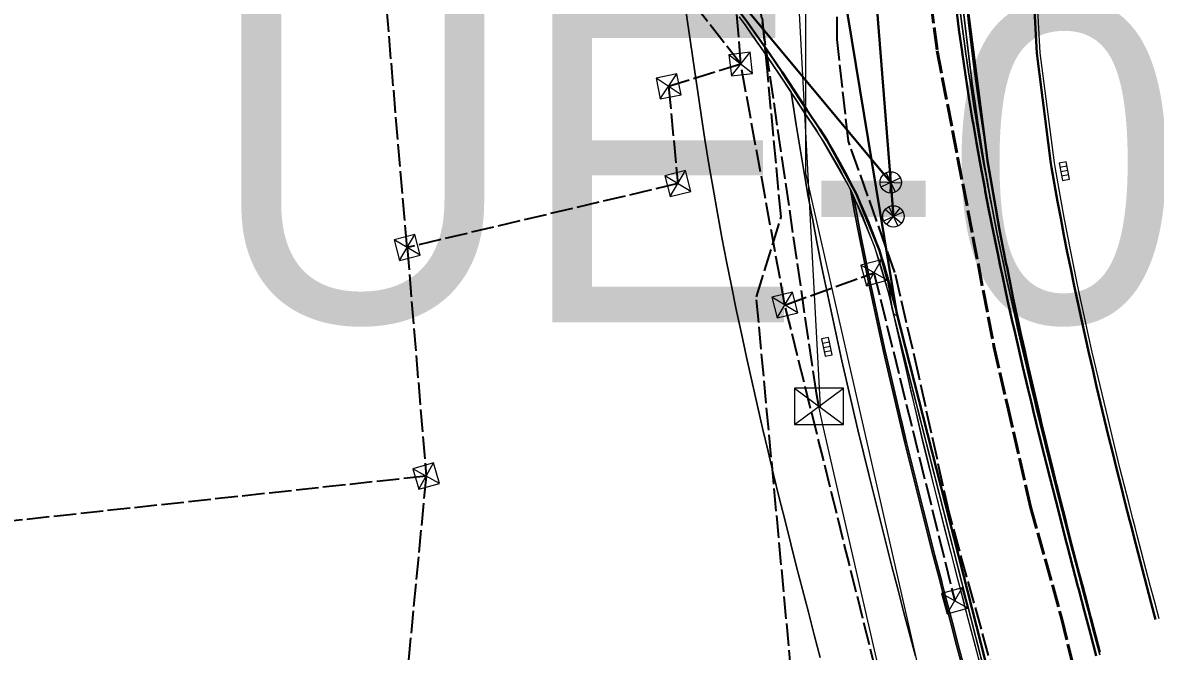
# Model space of a CAD drawing. Header units: metres. Extents: x 105014 to 106600, y 111320 to 118425.
# Drawn here: x 105288.6 to 105352.4, y 112832.4 to 112867.8 of the extents above; entities that cross this region are included whole.
import ezdxf
from ezdxf.enums import TextEntityAlignment as Align

# ---------------------------------------------------------------- set-up
doc = ezdxf.new("R2010")
doc.units = ezdxf.units.M
doc.linetypes.add('DASHED', pattern=[1.524, 1.27, -0.254])
for name, color, linetype, lineweight in [('10-PAV-CALZADA-BRT', 12, 'CONTINUOUS', 30), ('10-PAV-CALZADA-MIXTA', 8, 'CONTINUOUS', 30), ('10-PAV-CICLORUTA', 76, 'CONTINUOUS', 18), ('10-PAV-SARDINEL', 252, 'CONTINUOUS', 13), ('20-EP-ZONA-DURA', 253, 'CONTINUOUS', 13), ('20-EP-ZONA-VERDE', 84, 'CONTINUOUS', 13), ('30-RED-ENEL-NODOS', 11, 'CONTINUOUS', 13), ('30-RED-ENEL-PROY', 1, 'DASHED', 25), ('30-RED-ETB-CAMARA', 151, 'CONTINUOUS', 13), ('30-RED-ETB-EXIST', 145, 'CONTINUOUS', 13), ('30-RED-ETB-PROY', 5, 'DASHED', 25), ('30-RED-VANTI-PROY', 2, 'DASHED', 25), ('35-RH-ACUE-MATRIZ-PJ', 150, 'DASHED', 40), ('35-RH-ACUE-MENOR-EXIST', 151, 'CONTINUOUS', 13), ('35-RH-ACUE-MENOR-PROY', 5, 'DASHED', 25), ('35-RH-PLUV-COLECTOR', 96, 'CONTINUOUS', 30), ('35-RH-PLUV-NODOS', 94, 'CONTINUOUS', 13), ('40-ROT-UE', 7, 'CONTINUOUS', 25)]:
    doc.layers.add(name, color=color, linetype=linetype, lineweight=lineweight)

# ---------------------------------------------------------------- blocks, each defined once
blk = doc.blocks.new('CAM_ETB_T_13')
for p, q in [((-1.375, -1.025), (1.375, 1.025)), ((-1.375, 1.025), (1.375, -1.025))]:
    blk.add_line(p, q)
blk.add_lwpolyline([(-1.375, -1.025), (1.375, -1.025), (1.375, 1.025), (-1.375, 1.025)], close=True)
blk = doc.blocks.new('CAJA_ENEL')
for p, q in [((-0.6, -0.6), (0.6, 0.6)), ((-0.6, 0.6), (0.6, -0.6))]:
    blk.add_line(p, q)
blk.add_lwpolyline([(-0.6, -0.6), (0.6, -0.6), (0.6, 0.6), (-0.6, 0.6)], close=True)
blk = doc.blocks.new('POZO_PLUV')
for p, q in [((-0.42, -0.42), (0.42, 0.42)), ((-0.42, 0.42), (0.42, -0.42))]:
    blk.add_line(p, q)
blk.add_circle((0, 0), 0.6)
blk = doc.blocks.new('SUMIDERO')
for p, q in [((-0.25, -0.2), (-0.25, 0.2)), ((0, -0.2), (0, 0.2)), ((0.25, -0.2), (0.25, 0.2))]:
    blk.add_line(p, q)
blk.add_lwpolyline([(-0.5, -0.2), (0.5, -0.2), (0.5, 0.2), (-0.5, 0.2)], close=True)

msp = doc.modelspace()

# ---------------------------------------------------------------- linework, layer by layer
at = {"layer": '10-PAV-CALZADA-BRT'}
for points in [[(105345.3685, 112872.3532), (105345.7065, 112866.106), (105346.5089, 112859.9013), (105346.5473, 112859.6727), (105346.7129, 112858.7193), (105346.8839, 112857.7667), (105347.0605, 112856.8153), (105347.2421, 112855.8647), (105347.4287, 112854.9151), (105347.6201, 112853.9665), (105347.8161, 112853.0187), (105348.0165, 112852.0721), (105348.2211, 112851.1261), (105348.4297, 112850.1813), (105348.6421, 112849.2371), (105348.8581, 112848.2937), (105349.0775, 112847.3511), (105349.3001, 112846.4095), (105349.5259, 112845.4683), (105349.7543, 112844.5279), (105349.9855, 112843.5883), (105350.2191, 112842.6491), (105350.4551, 112841.7105), (105350.6931, 112840.7725), (105350.9329, 112839.8351), (105351.0537, 112839.3665), (105351.1745, 112838.8979), (105351.4175, 112837.9611), (105351.6619, 112837.0247), (105351.9075, 112836.0887), (105352.1539, 112835.1529), (105352.4011, 112834.2173)], [(105349.2666, 112832.3845), (105349.0185, 112833.3212), (105348.7704, 112834.2588), (105348.7374, 112834.3837), (105348.5229, 112835.1992), (105348.276, 112836.139), (105348.2267, 112836.3269), (105348.0305, 112837.0798), (105347.7863, 112838.0216), (105347.5432, 112838.9646), (105347.3875, 112839.5713), (105347.3015, 112839.9086), (105347.0616, 112840.8538), (105346.8238, 112841.8001), (105346.7292, 112842.1789), (105346.5882, 112842.7478), (105346.3548, 112843.6968), (105346.1238, 112844.647), (105345.9624, 112845.3181), (105345.8955, 112845.5988), (105345.6702, 112846.5517), (105345.4481, 112847.5064), (105345.3162, 112848.0797), (105345.2292, 112848.4624), (105345.0138, 112849.42), (105344.802, 112850.3791), (105344.6258, 112851.1921), (105344.5941, 112851.3398), (105344.3905, 112852.302), (105344.191, 112853.2659), (105344.0348, 112854.0381), (105343.9963, 112854.2316), (105343.8064, 112855.1988), (105343.6212, 112856.1676), (105343.4409, 112857.1381), (105343.4385, 112857.1513), (105343.2663, 112858.1104), (105343.0973, 112859.0843), (105342.9346, 112860.0545), (105342.9337, 112860.0599), (105341.5297, 112870.958)]]:
    msp.add_lwpolyline(points, dxfattribs=at)
at = {"layer": '10-PAV-CALZADA-MIXTA'}
for points in [[(105334.1546, 112873.8212), (105337.8177, 112851.5574), (105337.7897, 112851.6835), (105336.8631, 112854.9969), (105335.5633, 112858.1824), (105333.9073, 112861.1981), (105333.5039, 112861.8247), (105332.7735, 112862.9287), (105331.3705, 112865.0381), (105330.6611, 112866.0873), (105329.4521, 112867.8179), (105328.4537, 112869.1801)], [(105384.8423, 112673.0919), (105374.5137, 112711.9853), (105368.9031, 112733.1131), (105365.9173, 112744.3563), (105365.6806, 112745.2479), (105360.3011, 112765.5049), (105359.2122, 112769.6053), (105351.6076, 112798.2411), (105349.2969, 112806.9424), (105349.2072, 112807.2803), (105346.9011, 112815.964), (105346.3181, 112818.1594), (105337.8211, 112851.5387), (105337.8177, 112851.5574), (105334.1546, 112873.8212)], [(105341.1655, 112868.7267), (105341.329, 112867.4596), (105341.3306, 112867.4469), (105341.5044, 112866.1877), (105341.5071, 112866.1687), (105341.6944, 112864.8922), (105341.8918, 112863.617), (105342.0993, 112862.3433), (105342.1421, 112862.089), (105342.3163, 112861.0716), (105342.5424, 112859.8011), (105342.7777, 112858.5324), (105342.8144, 112858.3394), (105343.0213, 112857.2654), (105343.2727, 112855.9998), (105343.5319, 112854.7358), (105343.6378, 112854.2306), (105343.7982, 112853.4731), (105344.0714, 112852.2121), (105344.3512, 112850.9526), (105344.4345, 112850.5834), (105344.637, 112849.6942), (105344.9284, 112848.4372), (105345.2251, 112847.1816), (105345.4056, 112846.4286), (105345.5268, 112845.927), (105345.8331, 112844.6736), (105346.1435, 112843.4212), (105346.2548, 112842.9762), (105346.4578, 112842.1697), (105346.7754, 112840.919), (105347.0958, 112839.6692), (105347.354, 112838.6697), (105347.4188, 112838.42), (105347.7443, 112837.1714), (105348.0281, 112836.0897), (105348.0719, 112835.9232), (105348.4011, 112834.6757), (105348.7307, 112833.4282), (105349.0614, 112832.1808)]]:
    msp.add_lwpolyline(points, dxfattribs=at)
at = {"layer": '10-PAV-CICLORUTA'}
msp.add_lwpolyline([(105338.8779, 112832.1563), (105338.5453, 112833.4185), (105338.2145, 112834.6795), (105337.8849, 112835.9439), (105337.5569, 112837.2117), (105337.2309, 112838.4833), (105336.9071, 112839.7583), (105336.5861, 112841.0373), (105336.2681, 112842.3199), (105335.9537, 112843.6065), (105335.6435, 112844.8973), (105335.3375, 112846.1921), (105335.0363, 112847.4909), (105334.7403, 112848.7941), (105334.4499, 112850.1017), (105334.1657, 112851.4135), (105333.8879, 112852.7297), (105333.6171, 112854.0505), (105333.3539, 112855.3759), (105333.0983, 112856.7057), (105332.8511, 112858.0403), (105332.6125, 112859.3793), (105332.3831, 112860.7229), (105332.1635, 112862.0713), (105331.9539, 112863.4241), (105331.8827, 112863.9105), (105331.9299, 112863.8395), (105331.9299, 112863.8395), (105332.2685, 112863.3287), (105332.6065, 112862.8177), (105333.3209, 112861.7377), (105335.2195, 112858.4307), (105335.4567, 112857.1509), (105335.7093, 112855.8363), (105335.9697, 112854.5255), (105336.2377, 112853.2185), (105336.5127, 112851.9153), (105336.7943, 112850.6159), (105337.0819, 112849.3199), (105337.3755, 112848.0277), (105337.6743, 112846.7391), (105337.9781, 112845.4537), (105338.2863, 112844.1719), (105338.5987, 112842.8933), (105338.9147, 112841.6181), (105339.2341, 112840.3459), (105339.5563, 112839.0767), (105339.8811, 112837.8105), (105340.2079, 112836.5471), (105340.5365, 112835.2867), (105340.8665, 112834.0287), (105341.1981, 112832.7701), (105341.5293, 112831.5183)], dxfattribs=at)
at = {"layer": '10-PAV-SARDINEL'}
for points in [[(105349.0614, 112832.1808), (105348.7307, 112833.4282), (105348.4011, 112834.6757), (105348.0719, 112835.9232), (105348.0281, 112836.0897), (105347.7443, 112837.1714), (105347.4188, 112838.42), (105347.354, 112838.6697), (105347.0958, 112839.6692), (105346.7754, 112840.919), (105346.4578, 112842.1697), (105346.2548, 112842.9762), (105346.1435, 112843.4212), (105345.8331, 112844.6736), (105345.5268, 112845.927), (105345.4056, 112846.4286), (105345.2251, 112847.1816), (105344.9284, 112848.4372), (105344.637, 112849.6942), (105344.4345, 112850.5834), (105344.3512, 112850.9526), (105344.0714, 112852.2121), (105343.7982, 112853.4731), (105343.6378, 112854.2306), (105343.5319, 112854.7358), (105343.2727, 112855.9998), (105343.0213, 112857.2654), (105342.8144, 112858.3394), (105342.7777, 112858.5324), (105342.6589, 112859.1665), (105342.5424, 112859.8011), (105342.4282, 112860.4361), (105342.3163, 112861.0716), (105342.1421, 112862.089), (105342.0993, 112862.3433), (105341.9943, 112862.9799), (105341.8918, 112863.617), (105341.7919, 112864.2544), (105341.6944, 112864.8922), (105341.5995, 112865.5303), (105341.5071, 112866.1687), (105341.5044, 112866.1877), (105341.3306, 112867.4469), (105341.329, 112867.4596), (105341.1655, 112868.7267)], [(105341.364, 112868.7516), (105341.5274, 112867.4849), (105341.5288, 112867.4733), (105341.7025, 112866.2154), (105341.7051, 112866.1971), (105341.7974, 112865.5593), (105341.8922, 112864.922), (105341.9895, 112864.285), (105342.0894, 112863.6484), (105342.1917, 112863.0121), (105342.2966, 112862.3762), (105342.3393, 112862.1225), (105342.5134, 112861.1059), (105342.6251, 112860.4712), (105342.7392, 112859.8369), (105342.8556, 112859.2031), (105342.9743, 112858.5695), (105343.0109, 112858.377), (105343.2176, 112857.3038), (105343.4688, 112856.0394), (105343.7277, 112854.7764), (105343.8335, 112854.2718), (105343.9938, 112853.515), (105344.2668, 112852.255), (105344.5464, 112850.9963), (105344.6296, 112850.6276), (105344.8319, 112849.739), (105345.1231, 112848.4828), (105345.4197, 112847.2279), (105345.6001, 112846.4754), (105345.7212, 112845.9743), (105346.0273, 112844.7214), (105346.3376, 112843.4693), (105346.4488, 112843.0249), (105346.6517, 112842.2187), (105346.9692, 112840.9685), (105347.2895, 112839.7191), (105347.5476, 112838.7198), (105347.6124, 112838.4704), (105347.9378, 112837.2221), (105348.2216, 112836.1406), (105348.2653, 112835.9742), (105348.5945, 112834.7268), (105348.9241, 112833.4794), (105349.2547, 112832.2321)], [(105349.2547, 112832.2321), (105348.9241, 112833.4794), (105348.5945, 112834.7268), (105348.2653, 112835.9742), (105348.2216, 112836.1406), (105347.9378, 112837.2221), (105347.6124, 112838.4704), (105347.5476, 112838.7198), (105347.2895, 112839.7191), (105346.9692, 112840.9685), (105346.6517, 112842.2187), (105346.4488, 112843.0249), (105346.3376, 112843.4693), (105346.0273, 112844.7214), (105345.7212, 112845.9743), (105345.6001, 112846.4754), (105345.4197, 112847.2279), (105345.1231, 112848.4828), (105344.8319, 112849.739), (105344.6296, 112850.6276), (105344.5464, 112850.9963), (105344.2668, 112852.255), (105343.9938, 112853.515), (105343.8335, 112854.2718), (105343.7277, 112854.7764), (105343.4688, 112856.0394), (105343.2176, 112857.3038), (105343.0744, 112858.0473), (105343.0693, 112858.0757), (105342.9002, 112859.0507), (105342.7374, 112860.0215), (105342.7363, 112860.0276), (105342.5617, 112861.114), (105342.3947, 112862.2016), (105342.2352, 112863.2904), (105342.0832, 112864.3803), (105341.9389, 112865.4713), (105341.8021, 112866.5631), (105341.6728, 112867.6559), (105341.5512, 112868.7496)], [(105341.75, 112868.771), (105341.8715, 112867.6787), (105342.0006, 112866.5873), (105342.1372, 112865.4968), (105342.2814, 112864.4072), (105342.4332, 112863.3187), (105342.5925, 112862.2313), (105342.7593, 112861.145), (105342.9337, 112860.0599), (105342.9346, 112860.0545), (105343.0973, 112859.0843), (105343.2663, 112858.1104), (105343.4385, 112857.1513), (105343.4409, 112857.1381), (105343.6212, 112856.1676), (105343.8064, 112855.1988), (105343.9963, 112854.2316), (105344.0348, 112854.0381), (105344.191, 112853.2659), (105344.3905, 112852.302), (105344.5941, 112851.3398), (105344.6258, 112851.1921), (105344.802, 112850.3791), (105345.0138, 112849.42), (105345.2292, 112848.4624), (105345.3162, 112848.0797), (105345.4481, 112847.5064), (105345.6702, 112846.5517), (105345.8955, 112845.5988), (105345.9624, 112845.3181), (105346.1238, 112844.647), (105346.3548, 112843.6968), (105346.5882, 112842.7478), (105346.7292, 112842.1789), (105346.8238, 112841.8001), (105347.0616, 112840.8538), (105347.3015, 112839.9086), (105347.3875, 112839.5713), (105347.5432, 112838.9646), (105347.7863, 112838.0216), (105348.0305, 112837.0798), (105348.2267, 112836.3269), (105348.276, 112836.139), (105348.5229, 112835.1992), (105348.7374, 112834.3837), (105348.7704, 112834.2588), (105349.0185, 112833.3212), (105349.2666, 112832.3845)], [(105329.1231, 112868.2748), (105329.4521, 112867.8179), (105329.859, 112867.2438), (105330.262, 112866.6669), (105330.6611, 112866.0873), (105331.0171, 112865.5636), (105331.3705, 112865.0381), (105332.0733, 112863.9843), (105332.7735, 112862.9287), (105333.5039, 112861.8247), (105333.7075, 112861.5126), (105333.9073, 112861.1981), (105334.1533, 112860.7983), (105334.3931, 112860.3948), (105334.6265, 112859.9875), (105334.8535, 112859.5766), (105335.0741, 112859.1623), (105335.2881, 112858.7445), (105335.4956, 112858.3234), (105335.6965, 112857.8992), (105335.8907, 112857.4718), (105336.0782, 112857.0415), (105336.2589, 112856.6083), (105336.4329, 112856.1723), (105336.6, 112855.7336), (105336.7602, 112855.2924), (105336.9135, 112854.8487), (105337.0598, 112854.4027), (105337.1298, 112854.1775), (105337.817, 112851.5572), (105337.8211, 112851.5387), (105337.8557, 112851.361), (105337.8216, 112851.3574), (105337.7875, 112851.3597), (105337.7542, 112851.3677), (105337.7227, 112851.3814), (105337.6941, 112851.4001), (105337.6691, 112851.4235), (105337.6484, 112851.4509), (105337.6328, 112851.4813), (105337.6225, 112851.514), (105337.6203, 112851.5249), (105337.5947, 112851.6392), (105337.4912, 112852.0952), (105337.3809, 112852.5486), (105337.2636, 112852.9995), (105337.1391, 112853.4492), (105337.0078, 112853.8962), (105336.8693, 112854.3418), (105336.7241, 112854.7843), (105336.5716, 112855.2256), (105336.4129, 112855.663), (105336.2466, 112856.0997), (105336.0737, 112856.5327), (105335.8942, 112856.9631), (105335.7079, 112857.3905), (105335.515, 112857.815), (105335.3155, 112858.2364), (105335.1096, 112858.6543), (105334.8968, 112859.0697), (105334.6782, 112859.4804), (105334.4528, 112859.8885), (105334.2197, 112860.2951), (105333.9822, 112860.6949), (105333.7378, 112861.0921), (105333.5394, 112861.4044), (105333.3368, 112861.7149), (105332.6068, 112862.8182), (105331.9068, 112863.8735), (105331.2043, 112864.9268), (105330.8515, 112865.4516), (105330.4961, 112865.9744), (105330.0977, 112866.5529), (105329.6954, 112867.1287), (105329.2894, 112867.7017), (105328.9613, 112868.1572)], [(105359.0189, 112769.554), (105351.4143, 112798.1898), (105349.1036, 112806.8911), (105349.0139, 112807.229), (105346.7078, 112815.9127), (105346.1246, 112818.1091), (105337.6273, 112851.4894), (105337.6243, 112851.5029), (105337.6207, 112851.5231), (105337.2754, 112853.6215), (105337.817, 112851.5572), (105337.8211, 112851.5387), (105337.8557, 112851.361), (105337.8642, 112851.3694), (105346.3181, 112818.1594), (105346.9011, 112815.964), (105349.2072, 112807.2803), (105349.2969, 112806.9424), (105351.6076, 112798.2411), (105359.2122, 112769.6053)]]:
    msp.add_lwpolyline(points, dxfattribs=at)
for points in [[(105337.817, 112851.5572), (105337.1298, 112854.1775), (105337.1991, 112853.9544), (105337.3314, 112853.5041), (105337.4567, 112853.0517), (105337.5748, 112852.5974), (105337.6858, 112852.1413), (105337.7897, 112851.6835), (105337.817, 112851.5572)], [(105337.8557, 112851.361), (105337.8211, 112851.5387), (105337.8642, 112851.3694), (105337.8557, 112851.361)]]:
    msp.add_lwpolyline(points, close=True, dxfattribs=at)
at = {"layer": '20-EP-ZONA-DURA'}
for points in [[(105333.5163, 112832.0961), (105333.1837, 112833.3641), (105332.8519, 112834.6367), (105332.5213, 112835.9145), (105332.1923, 112837.1973), (105331.8653, 112838.4855), (105331.5407, 112839.7787), (105331.2187, 112841.0775), (105330.9001, 112842.3815), (105330.5851, 112843.6913), (105330.2743, 112845.0067), (105329.9681, 112846.3279), (105329.6667, 112847.6547), (105329.3707, 112848.9875), (105329.0807, 112850.3261), (105328.7969, 112851.6709), (105328.5201, 112853.0215), (105328.2503, 112854.3785), (105327.9885, 112855.7413), (105327.7347, 112857.1105), (105327.4897, 112858.4859), (105327.2541, 112859.8675), (105327.0279, 112861.2553), (105326.8121, 112862.6493), (105325.3499, 112872.6261)], [(105341.5512, 112868.7496), (105341.6728, 112867.6559), (105341.8021, 112866.5631), (105341.9389, 112865.4713), (105342.0832, 112864.3803), (105342.2352, 112863.2904), (105342.3947, 112862.2016), (105342.5617, 112861.114), (105342.7363, 112860.0276), (105342.7374, 112860.0215), (105342.9002, 112859.0507), (105342.9002, 112859.0507), (105343.0693, 112858.0757), (105343.0109, 112858.377), (105342.9743, 112858.5695), (105342.8556, 112859.2031), (105342.7392, 112859.8369), (105342.6251, 112860.4712), (105342.5134, 112861.1059), (105342.3393, 112862.1225), (105342.2966, 112862.3762), (105342.1917, 112863.0121), (105342.0894, 112863.6484), (105341.9895, 112864.285), (105341.8922, 112864.922), (105341.7974, 112865.5593), (105341.7051, 112866.1971), (105341.7025, 112866.2154), (105341.5288, 112867.4733), (105341.5274, 112867.4849), (105341.364, 112868.7516)], [(105328.9613, 112868.1572), (105329.2894, 112867.7017), (105329.6954, 112867.1287), (105330.0977, 112866.5529), (105330.4961, 112865.9744), (105330.8515, 112865.4516), (105331.2043, 112864.9268), (105331.8827, 112863.9097), (105331.9539, 112863.4241), (105332.1635, 112862.0713), (105332.3831, 112860.7229), (105332.6125, 112859.3793), (105332.8511, 112858.0403), (105333.0983, 112856.7057), (105333.3539, 112855.3759), (105333.6171, 112854.0505), (105333.8879, 112852.7297), (105334.1657, 112851.4135), (105334.4499, 112850.1017), (105334.7403, 112848.7941), (105335.0363, 112847.4909), (105335.3375, 112846.1921), (105335.6435, 112844.8973), (105335.9537, 112843.6065), (105336.2681, 112842.3199), (105336.5861, 112841.0373), (105336.9071, 112839.7583), (105337.2309, 112838.4833), (105337.5569, 112837.2117), (105337.8849, 112835.9439), (105338.2145, 112834.6795), (105338.5453, 112833.4185), (105338.8779, 112832.1563)], [(105341.5293, 112831.5183), (105341.1981, 112832.7701), (105340.8665, 112834.0287), (105340.5365, 112835.2867), (105340.2079, 112836.5471), (105339.8811, 112837.8105), (105339.5563, 112839.0767), (105339.2341, 112840.3459), (105338.9147, 112841.6181), (105338.5987, 112842.8933), (105338.2863, 112844.1719), (105337.9781, 112845.4537), (105337.6743, 112846.7391), (105337.3755, 112848.0277), (105337.0819, 112849.3199), (105336.7943, 112850.6159), (105336.5127, 112851.9153), (105336.2377, 112853.2185), (105335.9697, 112854.5255), (105335.7093, 112855.8363), (105335.4567, 112857.1509), (105335.2197, 112858.4308), (105335.3155, 112858.2364), (105335.3841, 112858.0917), (105335.3841, 112858.0917), (105335.3936, 112858.0403), (105335.3823, 112858.0667), (105335.4639, 112857.6607), (105335.5549, 112857.1693), (105335.8075, 112855.8553), (105336.0677, 112854.5453), (105336.3357, 112853.2389), (105336.6105, 112851.9363), (105336.8919, 112850.6373), (105337.1795, 112849.3419), (105337.4729, 112848.0501), (105337.7717, 112846.7619), (105338.0753, 112845.4769), (105338.087, 112845.4282), (105338.3835, 112844.1955), (105338.6957, 112842.9173), (105339.0117, 112841.6423), (105339.3309, 112840.3703), (105339.6531, 112839.1015), (105339.9779, 112837.8355), (105340.3047, 112836.5723), (105340.3408, 112836.4339), (105340.4115, 112836.1515), (105340.6333, 112835.3119), (105340.9631, 112834.0541), (105341.2949, 112832.7957), (105341.6259, 112831.5439)]]:
    msp.add_lwpolyline(points, dxfattribs=at)
msp.add_lwpolyline([(105337.7212, 112851.1207), (105346.1244, 112818.1091), (105346.0436, 112818.4135), (105341.6791, 112834.8963), (105339.5227, 112843.3244), (105339.3362, 112844.0884), (105337.7212, 112851.1207)], close=True, dxfattribs=at)
at = {"layer": '20-EP-ZONA-VERDE'}
for points in [[(105325.3499, 112872.6267), (105326.8121, 112862.6493), (105327.0279, 112861.2553), (105327.2541, 112859.8675), (105327.4897, 112858.4859), (105327.7347, 112857.1105), (105327.9885, 112855.7413), (105328.2503, 112854.3785), (105328.5201, 112853.0215), (105328.7969, 112851.6709), (105329.0807, 112850.3261), (105329.3707, 112848.9875), (105329.6667, 112847.6547), (105329.9681, 112846.3279), (105330.2743, 112845.0067), (105330.5851, 112843.6913), (105330.9001, 112842.3815), (105331.2187, 112841.0775), (105331.5407, 112839.7787), (105331.8653, 112838.4855), (105332.1923, 112837.1973), (105332.5213, 112835.9145), (105332.8519, 112834.6367), (105333.1837, 112833.3641), (105333.5163, 112832.0961)], [(105352.5945, 112834.2683), (105352.3473, 112835.2039), (105352.1009, 112836.1395), (105351.8555, 112837.0755), (105351.6111, 112838.0115), (105351.3681, 112838.9479), (105351.2473, 112839.4163), (105351.1267, 112839.8847), (105350.8869, 112840.8219), (105350.6489, 112841.7595), (105350.4131, 112842.6977), (105350.1797, 112843.6363), (105349.9487, 112844.5755), (105349.7203, 112845.5153), (105349.4947, 112846.4557), (105349.2723, 112847.3969), (105349.0529, 112848.3387), (105348.8371, 112849.2813), (105348.6249, 112850.2247), (105348.4165, 112851.1689), (105348.2121, 112852.1139), (105348.0119, 112853.0597), (105347.8161, 112854.0065), (105347.6249, 112854.9541), (105347.4385, 112855.9027), (105347.2569, 112856.8523), (105347.0807, 112857.8027), (105346.9097, 112858.7541), (105346.7443, 112859.7063), (105346.7063, 112859.9343), (105345.9058, 112866.1236), (105345.5686, 112872.3558)], [(105341.6259, 112831.5439), (105341.2949, 112832.7957), (105340.9631, 112834.0541), (105340.6333, 112835.3119), (105340.3047, 112836.5723), (105339.9779, 112837.8355), (105339.6531, 112839.1015), (105339.3309, 112840.3703), (105339.0117, 112841.6423), (105338.6957, 112842.9173), (105338.3835, 112844.1955), (105338.0753, 112845.4769), (105337.7717, 112846.7619), (105337.4729, 112848.0501), (105337.1795, 112849.3419), (105336.8919, 112850.6373), (105336.6105, 112851.9363), (105336.3357, 112853.2389), (105336.0677, 112854.5453), (105335.8075, 112855.8553), (105335.5549, 112857.1693), (105335.3841, 112858.0917), (105336.5611, 112855.2664), (105337.4459, 112852.3365), (105337.4459, 112852.3365), (105337.4907, 112852.1241), (105337.7711, 112850.8299), (105338.0577, 112849.5389), (105338.3503, 112848.2511), (105338.6481, 112846.9667), (105338.9509, 112845.6855), (105339.2583, 112844.4073), (105339.5697, 112843.1321), (105339.8851, 112841.8597), (105340.2037, 112840.5903), (105340.5253, 112839.3237), (105340.8495, 112838.0597), (105341.1759, 112836.7983), (105341.5041, 112835.5393), (105341.8337, 112834.2827), (105342.1643, 112833.0285), (105342.4955, 112831.7763)]]:
    msp.add_lwpolyline(points, dxfattribs=at)
at = {"layer": '30-RED-ENEL-PROY'}
for points in [[(105329.0487, 112865.4971), (105327.6515, 112883.6051)], [(105310.2687, 112855.1697), (105308.4211, 112876.7867)], [(105329.0487, 112865.4971), (105324.7415, 112871.0181)], [(105329.0487, 112865.4971), (105324.9867, 112864.2381)], [(105331.5355, 112851.9327), (105329.0487, 112865.4971)], [(105324.9867, 112864.2381), (105325.5083, 112858.7687)], [(105325.5083, 112858.7687), (105310.2687, 112855.1697)], [(105310.2687, 112855.1697), (105311.3393, 112842.2989)], [(105331.5355, 112851.9327), (105336.5449, 112853.7469)], [(105336.5449, 112853.7469), (105341.0909, 112835.2761)], [(105340.6927, 112815.0525), (105331.5355, 112851.9327)], [(105311.3393, 112842.2989), (105278.7865, 112838.7733)], [(105311.3393, 112842.2989), (105308.3579, 112811.3253)]]:
    msp.add_lwpolyline(points, dxfattribs=at)
at = {"layer": '30-RED-ETB-EXIST'}
for points in [[(105333.448, 112846.222), (105333.542, 112846.207), (105331.094, 112891.944), (105330.997, 112893.629), (105331.167, 112894.725)], [(105340.541, 112815.622), (105340.463, 112815.604), (105333.708, 112845.025), (105333.448, 112846.222)]]:
    msp.add_lwpolyline(points, dxfattribs=at)
at = {"layer": '30-RED-ETB-PROY'}
msp.add_lwpolyline([(105333.448, 112846.222), (105333.303, 112846.976), (105328.457, 112880.238), (105328.482, 112880.983)], dxfattribs=at)
at = {"layer": '30-RED-VANTI-PROY'}
msp.add_lwpolyline([(105370.8717, 112727.7386), (105367.6003, 112740.4501), (105365.9161, 112746.3363), (105364.9097, 112749.8135), (105363.4193, 112753.6937), (105360.8135, 112765.3983), (105356.1427, 112783.0601), (105354.2839, 112790.4611), (105347.9201, 112814.3913), (105345.8427, 112821.9247), (105340.7719, 112840.2541), (105339.0697, 112847.9581), (105337.7281, 112853.7557), (105335.1097, 112861.1567), (105334.4737, 112866.8803), (105334.4435, 112872.6391)], dxfattribs=at)
at = {"layer": '35-RH-ACUE-MATRIZ-PJ'}
msp.add_lwpolyline([(105354.3102, 112872.6247), (105348.677, 112872.3574), (105339.3455, 112872.0888), (105340.1054, 112866.2419), (105343.2989, 112849.6234), (105344.06, 112846.2737), (105345.3551, 112840.5741), (105347.1048, 112834.3239), (105355.5593, 112799.7184), (105363.4299, 112770.852)], dxfattribs=at)
at = {"layer": '35-RH-ACUE-MENOR-EXIST'}
msp.add_lwpolyline([(105338.57, 112933.41), (105334.46, 112911.9), (105332.66, 112896.22), (105332.69, 112859.36), (105342.02, 112818.42)], dxfattribs=at)
msp.add_lwpolyline([(105338.57, 112933.41), (105334.46, 112911.9), (105332.66, 112896.22), (105332.69, 112859.36), (105342.02, 112818.42)], dxfattribs=at)
at = {"layer": '35-RH-ACUE-MENOR-PROY'}
msp.add_lwpolyline([(105332.8525, 112820.8692), (105332.7361, 112822.1232), (105329.9268, 112852.3954), (105331.3155, 112856.8902), (105330.5303, 112865.3082), (105329.3149, 112878.3328), (105329.3149, 112878.3328), (105328.4514, 112887.5875), (105331.0004, 112912.1736), (105331.9897, 112921.716), (105332.0118, 112921.9296), (105332.4363, 112925.0234), (105332.8924, 112928.3996), (105334.7407, 112929.4167), (105338.9743, 112943.7197), (105345.6499, 112969.5054), (105347.3204, 112970.3667), (105351.4147, 112985.5466)], dxfattribs=at)
at = {"layer": '35-RH-PLUV-COLECTOR'}
for points in [[(105337.6424, 112856.9246), (105335.3577, 112885.8216)], [(105337.4917, 112858.8388), (105318.0652, 112882.1914)]]:
    msp.add_lwpolyline(points, dxfattribs=at)

# ---------------------------------------------------------------- block references
at = {"layer": '30-RED-ENEL-NODOS'}
for p, rotation in [((105329.0487, 112865.497), 96.9), ((105324.9866, 112864.238), 101.3), ((105325.5083, 112858.7687), 104.1), ((105310.2686, 112855.1697), 104.1), ((105336.5449, 112853.7468), 105.3), ((105331.5354, 112851.9327), 104.3), ((105311.3392, 112842.299), 106), ((105341.0908, 112835.276), 105.3)]:
    msp.add_blockref('CAJA_ENEL', p, dxfattribs=dict(at, rotation=rotation))
at = {"layer": '30-RED-ETB-CAMARA'}
msp.add_blockref('CAM_ETB_T_13', (105333.448, 112846.222), dxfattribs=at)
at = {"layer": '35-RH-PLUV-NODOS'}
for name, p, rotation in [('POZO_PLUV', (105337.4917, 112858.8388), 42.1), ('POZO_PLUV', (105337.4917, 112858.8388), 340), ('SUMIDERO', (105347.2578, 112859.4725), 100.4), ('SUMIDERO', (105347.2578, 112859.4725), 100.4), ('SUMIDERO', (105347.2578, 112859.4725), 100.4), ('POZO_PLUV', (105337.6424, 112856.9246), 340), ('POZO_PLUV', (105337.6424, 112856.9246), 5.1), ('SUMIDERO', (105333.8961, 112849.5768), 281.8), ('SUMIDERO', (105333.8961, 112849.5768), 281.8), ('SUMIDERO', (105333.8961, 112849.5768), 281.8)]:
    msp.add_blockref(name, p, dxfattribs=dict(at, rotation=rotation))

# ---------------------------------------------------------------- texts
at = {"layer": '40-ROT-UE'}
msp.add_text('UE-07', height=18, dxfattribs=at).set_placement((105333.1932, 112859.9653), align=Align.MIDDLE_CENTER)

doc.saveas('drawing.dxf')
